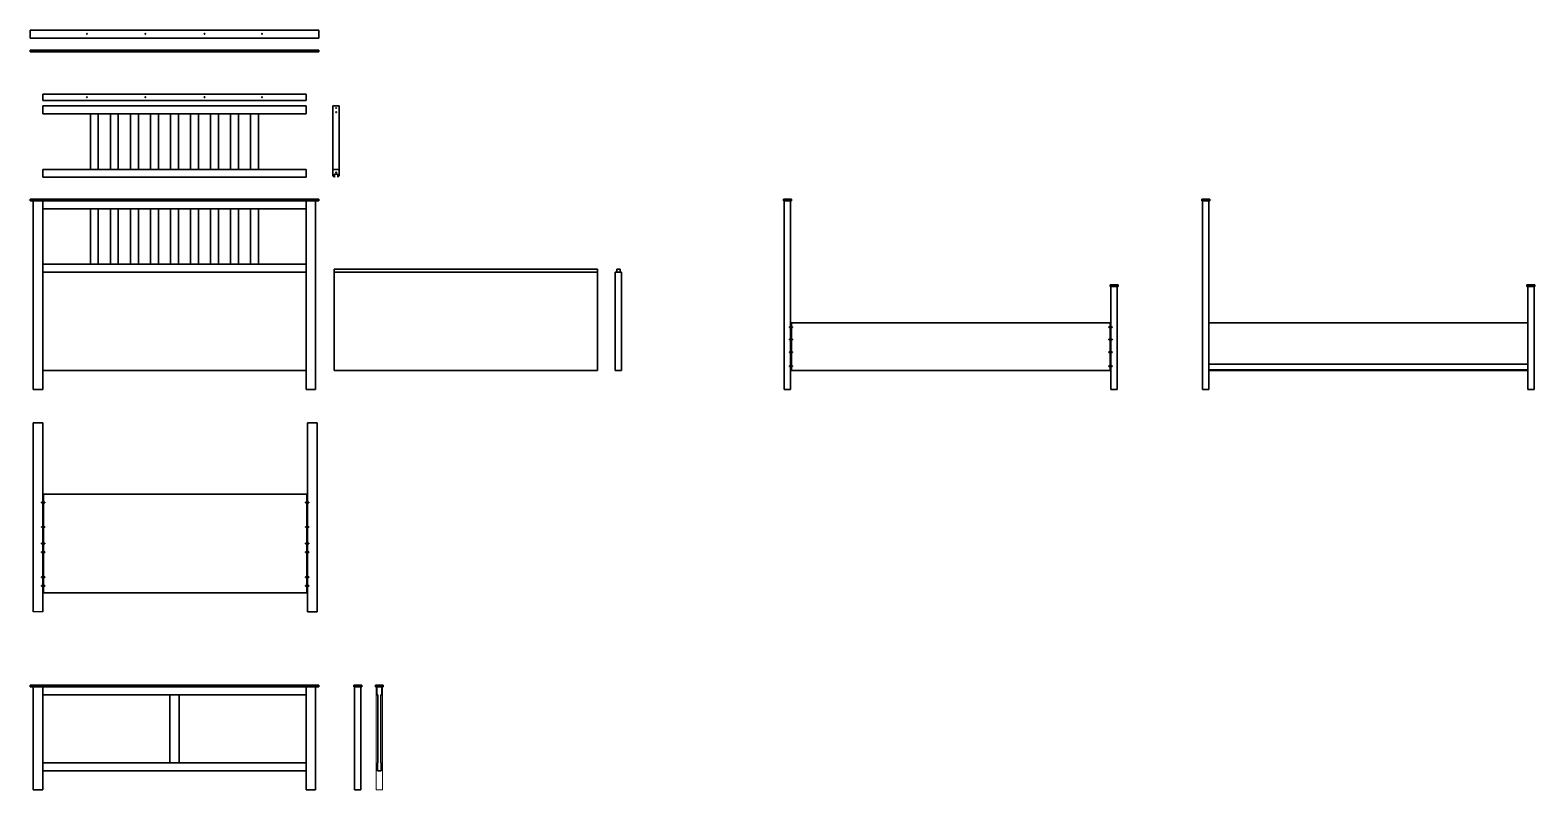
# Model space of a CAD drawing. Header units: millimetres. Extents: x 2348 to 3297, y 699 to 1178.
import ezdxf

# ---------------------------------------------------------------- set-up
doc = ezdxf.new("R2010")
doc.units = ezdxf.units.MM
doc.layers.add('arredi', color=7, linetype='Continuous', lineweight=30)
doc.layers.add('trasparenze', color=6, linetype='Continuous', lineweight=13)

msp = doc.modelspace()

# ---------------------------------------------------------------- linework, layer by layer
for p, q in [((2826.81, 991.08), (2828.31, 991.08)), ((2828.31, 991.08), (2828.31, 990.73)), ((3030.17, 991.08), (3028.67, 991.08)), ((3028.67, 991.08), (3028.67, 990.73)), ((2826.81, 983.37), (2828.31, 983.37)), ((2828.31, 983.37), (2828.31, 983.02)), ((3030.17, 983.37), (3028.67, 983.37)), ((3028.67, 983.37), (3028.67, 983.02)), ((2826.81, 975.39), (2828.31, 975.39)), ((2828.31, 975.39), (2828.31, 975.04)), ((3030.17, 975.39), (3028.67, 975.39)), ((3028.67, 975.39), (3028.67, 975.04)), ((2826.81, 966.45), (2828.31, 966.45)), ((2828.31, 966.45), (2828.31, 966.1)), ((3030.17, 966.45), (3028.67, 966.45)), ((3028.67, 966.45), (3028.67, 966.1)), ((2355.29, 880.56), (2356.79, 880.56)), ((2356.79, 880.56), (2356.79, 880.21)), ((2523.65, 880.56), (2522.15, 880.56)), ((2522.15, 880.56), (2522.15, 880.21)), ((2355.29, 865.16), (2356.79, 865.16)), ((2356.79, 865.16), (2356.79, 864.81)), ((2523.65, 865.16), (2522.15, 865.16)), ((2522.15, 865.16), (2522.15, 864.81)), ((2355.29, 854.76), (2356.79, 854.76)), ((2356.79, 854.76), (2356.79, 854.41)), ((2523.65, 854.76), (2522.15, 854.76)), ((2522.15, 854.76), (2522.15, 854.41)), ((2355.29, 849.35), (2356.79, 849.35)), ((2356.79, 849.35), (2356.79, 849)), ((2523.65, 849.35), (2522.15, 849.35)), ((2522.15, 849.35), (2522.15, 849)), ((2355.29, 833.49), (2356.79, 833.49)), ((2355.29, 828.08), (2356.79, 828.08)), ((2356.79, 833.49), (2356.79, 833.14)), ((2356.79, 828.08), (2356.79, 827.73)), ((2523.65, 833.49), (2522.15, 833.49)), ((2522.15, 833.49), (2522.15, 833.14)), ((2523.65, 828.08), (2522.15, 828.08)), ((2522.15, 828.08), (2522.15, 827.73)), ((2356.01, 811.58), (2350.01, 811.58))]:
    msp.add_line(p, q)
at = {"layer": 'arredi'}
for p, q in [((2348.01, 1173.14), (2348.01, 1178.14)), ((2348.01, 1178.14), (2530.01, 1178.14)), ((2530.01, 1178.14), (2530.01, 1173.14)), ((2348.01, 1173.14), (2530.01, 1173.14)), ((2348.01, 1164.46), (2348.01, 1165.46)), ((2348.01, 1165.46), (2530.01, 1165.46)), ((2350.01, 1164.46), (2348.01, 1164.46)), ((2530.01, 1164.46), (2350.01, 1164.46)), ((2530.01, 1165.46), (2530.01, 1164.46)), ((2356.01, 1133.78), (2356.01, 1137.78)), ((2356.01, 1137.78), (2522.01, 1137.78)), ((2356.01, 1133.78), (2522.01, 1133.78)), ((2522.01, 1130.38), (2356.01, 1130.38)), ((2356.01, 1125.38), (2356.01, 1130.38)), ((2522.01, 1137.78), (2522.01, 1133.78)), ((2522.01, 1125.38), (2522.01, 1130.38)), ((2538.96, 1090.38), (2538.96, 1130.38)), ((2538.96, 1130.38), (2542.96, 1130.38)), ((2542.96, 1130.38), (2542.96, 1090.38)), ((2356.01, 1125.38), (2522.01, 1125.38)), ((2386.01, 1125.38), (2386.01, 1090.38)), ((2391.01, 1090.38), (2391.01, 1125.38)), ((2398.63, 1125.38), (2398.63, 1090.38)), ((2403.63, 1090.38), (2403.63, 1125.38)), ((2411.26, 1125.38), (2411.26, 1090.38)), ((2416.26, 1090.38), (2416.26, 1125.38)), ((2423.88, 1125.38), (2423.88, 1090.38)), ((2428.88, 1090.38), (2428.88, 1125.38)), ((2436.51, 1125.38), (2436.51, 1090.38)), ((2441.51, 1090.38), (2441.51, 1125.38)), ((2449.13, 1125.38), (2449.13, 1090.38)), ((2454.13, 1090.38), (2454.13, 1125.38)), ((2461.76, 1125.38), (2461.76, 1090.38)), ((2466.76, 1090.38), (2466.76, 1125.38)), ((2474.38, 1125.38), (2474.38, 1090.38)), ((2479.38, 1090.38), (2479.38, 1125.38)), ((2487.01, 1090.38), (2487.01, 1125.38)), ((2492.01, 1125.38), (2492.01, 1090.38)), ((2356.01, 1090.38), (2522.01, 1090.38)), ((2356.01, 1090.38), (2356.01, 1085.38)), ((2356.01, 1085.38), (2522.01, 1085.38)), ((2522.01, 1090.38), (2522.01, 1085.38)), ((2538.96, 1090.38), (2542.96, 1090.38)), ((2538.96, 1090.38), (2538.96, 1086.38)), ((2539.96, 1085.38), (2538.96, 1086.38)), ((2539.96, 1087.38), (2539.96, 1085.38)), ((2539.96, 1087.38), (2541.96, 1087.38)), ((2541.96, 1087.38), (2541.96, 1085.38)), ((2541.96, 1085.38), (2542.96, 1086.38)), ((2542.96, 1090.38), (2542.96, 1086.38)), ((2348.01, 1070.58), (2348.01, 1071.58)), ((2348.01, 1071.58), (2530.01, 1071.58)), ((2350.01, 1070.58), (2348.01, 1070.58)), ((2530.01, 1070.58), (2350.01, 1070.58)), ((2350.01, 1070.58), (2350.01, 951.58)), ((2356.01, 951.58), (2356.01, 1070.58)), ((2356.01, 1065.58), (2522.01, 1065.58)), ((2386.01, 1065.58), (2386.01, 1030.58)), ((2391.01, 1030.58), (2391.01, 1065.58)), ((2398.63, 1065.58), (2398.63, 1030.58)), ((2403.63, 1030.58), (2403.63, 1065.58)), ((2411.26, 1065.58), (2411.26, 1030.58)), ((2416.26, 1030.58), (2416.26, 1065.58)), ((2423.88, 1065.58), (2423.88, 1030.58)), ((2428.88, 1030.58), (2428.88, 1065.58)), ((2436.51, 1065.58), (2436.51, 1030.58)), ((2441.51, 1030.58), (2441.51, 1065.58)), ((2449.13, 1065.58), (2449.13, 1030.58)), ((2454.13, 1030.58), (2454.13, 1065.58)), ((2461.76, 1065.58), (2461.76, 1030.58)), ((2466.76, 1030.58), (2466.76, 1065.58)), ((2474.38, 1065.58), (2474.38, 1030.58)), ((2479.38, 1030.58), (2479.38, 1065.58)), ((2487.01, 1030.58), (2487.01, 1065.58)), ((2492.01, 1065.58), (2492.01, 1030.58)), ((2522.01, 1070.58), (2522.01, 951.58)), ((2528.01, 951.58), (2528.01, 1070.58)), ((2530.01, 1071.58), (2530.01, 1070.58)), ((2828.03, 1071.58), (2823.03, 1071.58)), ((2823.03, 1071.58), (2823.03, 1070.58)), ((2823.03, 1070.58), (2828.03, 1070.58)), ((2823.53, 1070.58), (2823.53, 951.58)), ((2827.53, 991.11), (2827.53, 1070.58)), ((2828.03, 1070.58), (2828.03, 1071.58)), ((3091.77, 1071.58), (3086.77, 1071.58)), ((3086.77, 1071.58), (3086.77, 1070.58)), ((3086.77, 1070.58), (3091.77, 1070.58)), ((3087.27, 1070.58), (3087.27, 951.58)), ((3091.27, 1070.58), (3091.27, 951.58)), ((3091.77, 1070.58), (3091.77, 1071.58)), ((2356.01, 1030.58), (2522.01, 1030.58)), ((2356.01, 1025.58), (2522.01, 1025.58)), ((2705.66, 1027.58), (2539.66, 1027.58)), ((2539.66, 1027.58), (2539.66, 1025.58)), ((2539.66, 1025.58), (2705.66, 1025.58)), ((2539.66, 1025.58), (2539.66, 963.58)), ((2705.66, 1025.58), (2705.66, 1027.58)), ((2705.66, 1025.58), (2705.66, 963.58)), ((2716.94, 1025.58), (2716.94, 963.58)), ((2720.94, 1025.58), (2716.94, 1025.58)), ((2717.94, 1025.58), (2717.94, 1027.58)), ((2717.94, 1027.58), (2719.94, 1027.58)), ((2719.94, 1027.58), (2719.94, 1025.58)), ((2720.94, 963.58), (2720.94, 1025.58)), ((3028.95, 1017.58), (3033.95, 1017.58)), ((3028.95, 1016.58), (3028.95, 1017.58)), ((3033.95, 1016.58), (3028.95, 1016.58)), ((3028.95, 1016.58), (3029.45, 1016.58)), ((3029.45, 1016.58), (3029.45, 991.11)), ((3033.45, 951.58), (3033.45, 1016.58)), ((3033.95, 1017.58), (3033.95, 1016.58)), ((3291.77, 1017.58), (3296.77, 1017.58)), ((3291.77, 1016.58), (3291.77, 1017.58)), ((3296.77, 1016.58), (3291.77, 1016.58)), ((3291.77, 1016.58), (3292.27, 1016.58)), ((3292.27, 1016.58), (3292.27, 991.11)), ((3296.27, 951.58), (3296.27, 1016.58)), ((3296.77, 1017.58), (3296.77, 1016.58)), ((2826.78, 991.11), (2827.53, 991.11)), ((2826.78, 991.11), (2826.78, 990.71)), ((2826.78, 990.71), (2827.53, 990.71)), ((2826.81, 991.08), (2826.81, 990.73)), ((2826.81, 990.73), (2828.31, 990.73)), ((2827.53, 990.71), (2827.53, 983.4)), ((2827.99, 993.58), (3028.99, 993.58)), ((2827.99, 993.58), (2827.99, 991.11)), ((2828.74, 991.11), (2827.99, 991.11)), ((2828.74, 990.71), (2827.99, 990.71)), ((2827.99, 990.71), (2827.99, 983.4)), ((2828.74, 991.11), (2828.74, 990.71)), ((3028.24, 991.11), (3028.99, 991.11)), ((3028.24, 991.11), (3028.24, 990.71)), ((3028.24, 990.71), (3028.99, 990.71)), ((3030.17, 990.73), (3028.67, 990.73)), ((3028.99, 993.58), (3028.99, 991.11)), ((3028.99, 990.71), (3028.99, 983.4)), ((3030.2, 991.11), (3029.45, 991.11)), ((3030.2, 990.71), (3029.45, 990.71)), ((3029.45, 990.71), (3029.45, 983.4)), ((3030.17, 991.08), (3030.17, 990.73)), ((3030.2, 991.11), (3030.2, 990.71)), ((3091.27, 993.58), (3292.27, 993.58)), ((3292.27, 991.11), (3292.27, 951.58)), ((2826.78, 983.4), (2827.53, 983.4)), ((2826.78, 983.4), (2826.78, 983)), ((2826.78, 983), (2827.53, 983)), ((2826.81, 983.37), (2826.81, 983.02)), ((2826.81, 983.02), (2828.31, 983.02)), ((2827.53, 983), (2827.53, 975.42)), ((2828.74, 983.4), (2827.99, 983.4)), ((2828.74, 983), (2827.99, 983)), ((2827.99, 983), (2827.99, 975.42)), ((2828.74, 983.4), (2828.74, 983)), ((3028.24, 983.4), (3028.99, 983.4)), ((3028.24, 983.4), (3028.24, 983)), ((3028.24, 983), (3028.99, 983)), ((3030.17, 983.02), (3028.67, 983.02)), ((3028.99, 983), (3028.99, 975.42)), ((3030.2, 983.4), (3029.45, 983.4)), ((3030.2, 983), (3029.45, 983)), ((3029.45, 983), (3029.45, 975.42)), ((3030.17, 983.37), (3030.17, 983.02)), ((3030.2, 983.4), (3030.2, 983)), ((2826.78, 975.42), (2827.53, 975.42)), ((2826.78, 975.42), (2826.78, 975.02)), ((2826.78, 975.02), (2827.53, 975.02)), ((2826.81, 975.39), (2826.81, 975.04)), ((2826.81, 975.04), (2828.31, 975.04)), ((2827.53, 975.02), (2827.53, 966.48)), ((2828.74, 975.42), (2827.99, 975.42)), ((2828.74, 975.02), (2827.99, 975.02)), ((2827.99, 975.02), (2827.99, 966.48)), ((2828.74, 975.42), (2828.74, 975.02)), ((3028.24, 975.42), (3028.99, 975.42)), ((3028.24, 975.42), (3028.24, 975.02)), ((3028.24, 975.02), (3028.99, 975.02)), ((3030.17, 975.04), (3028.67, 975.04)), ((3028.99, 975.02), (3028.99, 966.48)), ((3030.2, 975.42), (3029.45, 975.42)), ((3030.2, 975.02), (3029.45, 975.02)), ((3029.45, 975.02), (3029.45, 966.48)), ((3030.17, 975.39), (3030.17, 975.04)), ((3030.2, 975.42), (3030.2, 975.02)), ((2356.01, 963.58), (2522.01, 963.58)), ((2539.66, 963.58), (2705.66, 963.58)), ((2716.94, 963.58), (2720.94, 963.58)), ((2826.78, 966.48), (2827.53, 966.48)), ((2826.78, 966.48), (2826.78, 966.08)), ((2826.78, 966.08), (2827.53, 966.08)), ((2826.81, 966.45), (2826.81, 966.1)), ((2826.81, 966.1), (2828.31, 966.1)), ((2827.53, 966.08), (2827.53, 951.58)), ((2828.74, 966.48), (2827.99, 966.48)), ((2828.74, 966.08), (2827.99, 966.08)), ((2827.99, 966.08), (2827.99, 963.58)), ((3028.99, 963.58), (2827.99, 963.58)), ((2828.74, 966.48), (2828.74, 966.08)), ((3028.24, 966.48), (3028.99, 966.48)), ((3028.24, 966.48), (3028.24, 966.08)), ((3028.24, 966.08), (3028.99, 966.08)), ((3030.17, 966.1), (3028.67, 966.1)), ((3028.99, 966.08), (3028.99, 963.58)), ((3030.2, 966.48), (3029.45, 966.48)), ((3030.2, 966.08), (3029.45, 966.08)), ((3029.45, 966.08), (3029.45, 951.58)), ((3030.17, 966.45), (3030.17, 966.1)), ((3030.2, 966.48), (3030.2, 966.08)), ((3091.27, 967.58), (3292.27, 967.58)), ((3091.27, 964.08), (3292.27, 964.08)), ((3292.27, 963.58), (3091.27, 963.58)), ((2350.01, 951.58), (2356.01, 951.58)), ((2522.01, 951.58), (2528.01, 951.58)), ((2823.53, 951.58), (2827.53, 951.58)), ((3029.45, 951.58), (3033.45, 951.58)), ((3087.27, 951.58), (3091.27, 951.58)), ((3292.27, 951.58), (3296.27, 951.58)), ((2350.01, 930.58), (2356.01, 930.58)), ((2350.01, 811.58), (2350.01, 930.58)), ((2356.01, 930.58), (2356.01, 880.58)), ((2522.93, 880.58), (2522.93, 930.58)), ((2522.93, 930.58), (2528.93, 930.58)), ((2528.93, 930.58), (2528.93, 811.58)), ((2356.47, 885.58), (2522.47, 885.58)), ((2356.47, 885.58), (2356.47, 880.58)), ((2522.47, 885.58), (2522.47, 880.58)), ((2355.26, 880.58), (2356.01, 880.58)), ((2355.26, 880.58), (2355.26, 880.18)), ((2355.26, 880.18), (2356.01, 880.18)), ((2355.29, 880.56), (2355.29, 880.21)), ((2355.29, 880.21), (2356.79, 880.21)), ((2356.01, 865.18), (2356.01, 880.18)), ((2357.22, 880.58), (2356.47, 880.58)), ((2357.22, 880.18), (2356.47, 880.18)), ((2356.47, 880.18), (2356.47, 865.18)), ((2357.22, 880.58), (2357.22, 880.18)), ((2521.72, 880.58), (2522.47, 880.58)), ((2521.72, 880.58), (2521.72, 880.18)), ((2521.72, 880.18), (2522.47, 880.18)), ((2523.65, 880.21), (2522.15, 880.21)), ((2522.47, 880.18), (2522.47, 865.18)), ((2523.68, 880.58), (2522.93, 880.58)), ((2523.68, 880.18), (2522.93, 880.18)), ((2522.93, 865.18), (2522.93, 880.18)), ((2523.65, 880.56), (2523.65, 880.21)), ((2523.68, 880.58), (2523.68, 880.18)), ((2355.26, 865.18), (2356.01, 865.18)), ((2355.26, 865.18), (2355.26, 864.78)), ((2355.26, 864.78), (2356.01, 864.78)), ((2355.29, 865.16), (2355.29, 864.81)), ((2355.29, 864.81), (2356.79, 864.81)), ((2356.01, 854.78), (2356.01, 864.78)), ((2357.22, 865.18), (2356.47, 865.18)), ((2357.22, 864.78), (2356.47, 864.78)), ((2356.47, 864.78), (2356.47, 854.78)), ((2357.22, 865.18), (2357.22, 864.78)), ((2521.72, 865.18), (2522.47, 865.18)), ((2521.72, 865.18), (2521.72, 864.78)), ((2521.72, 864.78), (2522.47, 864.78)), ((2523.65, 864.81), (2522.15, 864.81)), ((2522.47, 864.78), (2522.47, 854.78)), ((2523.68, 865.18), (2522.93, 865.18)), ((2523.68, 864.78), (2522.93, 864.78)), ((2522.93, 854.78), (2522.93, 864.78)), ((2523.65, 865.16), (2523.65, 864.81)), ((2523.68, 865.18), (2523.68, 864.78)), ((2355.26, 854.78), (2356.01, 854.78)), ((2355.26, 854.78), (2355.26, 854.38)), ((2355.26, 854.38), (2356.01, 854.38)), ((2355.29, 854.76), (2355.29, 854.41)), ((2355.29, 854.41), (2356.79, 854.41)), ((2356.01, 849.38), (2356.01, 854.38)), ((2357.22, 854.78), (2356.47, 854.78)), ((2357.22, 854.38), (2356.47, 854.38)), ((2356.47, 854.38), (2356.47, 849.38)), ((2357.22, 854.78), (2357.22, 854.38)), ((2521.72, 854.78), (2522.47, 854.78)), ((2521.72, 854.78), (2521.72, 854.38)), ((2521.72, 854.38), (2522.47, 854.38)), ((2523.65, 854.41), (2522.15, 854.41)), ((2522.47, 854.38), (2522.47, 849.38)), ((2523.68, 854.78), (2522.93, 854.78)), ((2523.68, 854.38), (2522.93, 854.38)), ((2522.93, 849.38), (2522.93, 854.38)), ((2523.65, 854.76), (2523.65, 854.41)), ((2523.68, 854.78), (2523.68, 854.38)), ((2355.26, 849.38), (2356.01, 849.38)), ((2355.26, 849.38), (2355.26, 848.98)), ((2355.26, 848.98), (2356.01, 848.98)), ((2355.29, 849.35), (2355.29, 849)), ((2355.29, 849), (2356.79, 849)), ((2356.01, 833.51), (2356.01, 848.98)), ((2357.22, 849.38), (2356.47, 849.38)), ((2357.22, 848.98), (2356.47, 848.98)), ((2356.47, 848.98), (2356.47, 833.51)), ((2357.22, 849.38), (2357.22, 848.98)), ((2521.72, 849.38), (2522.47, 849.38)), ((2521.72, 849.38), (2521.72, 848.98)), ((2521.72, 848.98), (2522.47, 848.98)), ((2523.65, 849), (2522.15, 849)), ((2522.47, 848.98), (2522.47, 833.51)), ((2523.68, 849.38), (2522.93, 849.38)), ((2523.68, 848.98), (2522.93, 848.98)), ((2522.93, 833.51), (2522.93, 848.98)), ((2523.65, 849.35), (2523.65, 849)), ((2523.68, 849.38), (2523.68, 848.98)), ((2355.26, 833.51), (2356.01, 833.51)), ((2355.26, 833.51), (2355.26, 833.11)), ((2355.26, 833.11), (2356.01, 833.11)), ((2355.26, 828.11), (2356.01, 828.11)), ((2355.26, 827.71), (2355.26, 828.11)), ((2355.26, 827.71), (2356.01, 827.71)), ((2355.29, 833.49), (2355.29, 833.14)), ((2355.29, 833.14), (2356.79, 833.14)), ((2355.29, 828.08), (2355.29, 827.73)), ((2355.29, 827.73), (2356.79, 827.73)), ((2356.01, 828.11), (2356.01, 833.11)), ((2356.01, 827.71), (2356.01, 823.58)), ((2357.22, 833.51), (2356.47, 833.51)), ((2357.22, 833.11), (2356.47, 833.11)), ((2356.47, 833.11), (2356.47, 828.11)), ((2357.22, 828.11), (2356.47, 828.11)), ((2357.22, 827.71), (2356.47, 827.71)), ((2356.47, 827.71), (2356.47, 823.58)), ((2357.22, 833.51), (2357.22, 833.11)), ((2357.22, 827.71), (2357.22, 828.11)), ((2521.72, 833.51), (2522.47, 833.51)), ((2521.72, 833.51), (2521.72, 833.11)), ((2521.72, 833.11), (2522.47, 833.11)), ((2521.72, 828.11), (2522.47, 828.11)), ((2521.72, 827.71), (2521.72, 828.11)), ((2521.72, 827.71), (2522.47, 827.71)), ((2523.65, 833.14), (2522.15, 833.14)), ((2523.65, 827.73), (2522.15, 827.73)), ((2522.47, 833.11), (2522.47, 828.11)), ((2522.47, 827.71), (2522.47, 823.58)), ((2523.68, 833.51), (2522.93, 833.51)), ((2523.68, 833.11), (2522.93, 833.11)), ((2522.93, 828.11), (2522.93, 833.11)), ((2523.68, 828.11), (2522.93, 828.11)), ((2523.68, 827.71), (2522.93, 827.71)), ((2522.93, 827.71), (2522.93, 817.58)), ((2523.65, 833.49), (2523.65, 833.14)), ((2523.65, 828.08), (2523.65, 827.73)), ((2523.68, 833.51), (2523.68, 833.11)), ((2523.68, 827.71), (2523.68, 828.11)), ((2356.01, 811.58), (2356.01, 823.58)), ((2356.47, 823.58), (2356.87, 823.58)), ((2356.87, 823.58), (2522.47, 823.58)), ((2522.93, 811.58), (2522.93, 817.58)), ((2528.93, 811.58), (2522.93, 811.58)), ((2348.01, 764.29), (2348.01, 765.29)), ((2348.01, 765.29), (2530.01, 765.29)), ((2350.01, 764.29), (2348.01, 764.29)), ((2350.01, 764.29), (2350.01, 699.29)), ((2530.01, 764.29), (2350.01, 764.29)), ((2356.01, 699.29), (2356.01, 764.29)), ((2356.01, 759.29), (2522.01, 759.29)), ((2436.01, 716.29), (2436.01, 759.29)), ((2442.01, 759.29), (2442.01, 716.29)), ((2522.01, 699.29), (2522.01, 764.29)), ((2528.01, 764.29), (2528.01, 699.29)), ((2530.01, 765.29), (2530.01, 764.29)), ((2552.13, 765.29), (2557.13, 765.29)), ((2552.13, 764.29), (2552.13, 765.29)), ((2557.13, 764.29), (2552.13, 764.29)), ((2552.13, 764.29), (2552.63, 764.29)), ((2552.63, 764.29), (2552.63, 699.29)), ((2556.63, 699.29), (2556.63, 764.29)), ((2557.13, 765.29), (2557.13, 764.29)), ((2565.69, 765.29), (2570.69, 765.29)), ((2565.69, 764.29), (2565.69, 765.29)), ((2570.69, 764.29), (2565.69, 764.29)), ((2566.69, 764.29), (2566.69, 759.29)), ((2566.69, 759.29), (2567.19, 759.29)), ((2567.19, 759.29), (2567.19, 716.29)), ((2569.69, 759.29), (2569.19, 759.29)), ((2569.19, 759.29), (2569.19, 716.29)), ((2569.69, 764.29), (2569.69, 759.29)), ((2570.69, 765.29), (2570.69, 764.29)), ((2356.01, 716.29), (2522.01, 716.29)), ((2567.19, 716.29), (2566.94, 716.29)), ((2566.94, 716.29), (2566.94, 711.29)), ((2569.19, 716.29), (2569.44, 716.29)), ((2569.44, 716.29), (2569.44, 711.29)), ((2356.01, 711.29), (2522.01, 711.29)), ((2566.94, 711.29), (2569.44, 711.29)), ((2350.01, 699.29), (2356.01, 699.29)), ((2528.01, 699.29), (2522.01, 699.29)), ((2552.63, 699.29), (2556.63, 699.29))]:
    msp.add_line(p, q, dxfattribs=at)
for centre in [(2383.83, 1175.77), (2420.65, 1175.77), (2457.98, 1175.77), (2494.21, 1175.77), (2383.83, 1135.89), (2420.65, 1135.89), (2457.98, 1135.89), (2494.21, 1135.89), (2540.96, 1129.05), (2540.96, 1126.43), (2540.96, 1088.38)]:
    msp.add_circle(centre, 0.2, dxfattribs=at)
at = {"layer": 'trasparenze'}
for p, q in [((2566.19, 764.29), (2566.19, 699.29)), ((2570.19, 699.29), (2570.19, 764.29)), ((2566.19, 699.29), (2570.19, 699.29))]:
    msp.add_line(p, q, dxfattribs=at)

doc.saveas('drawing.dxf')
